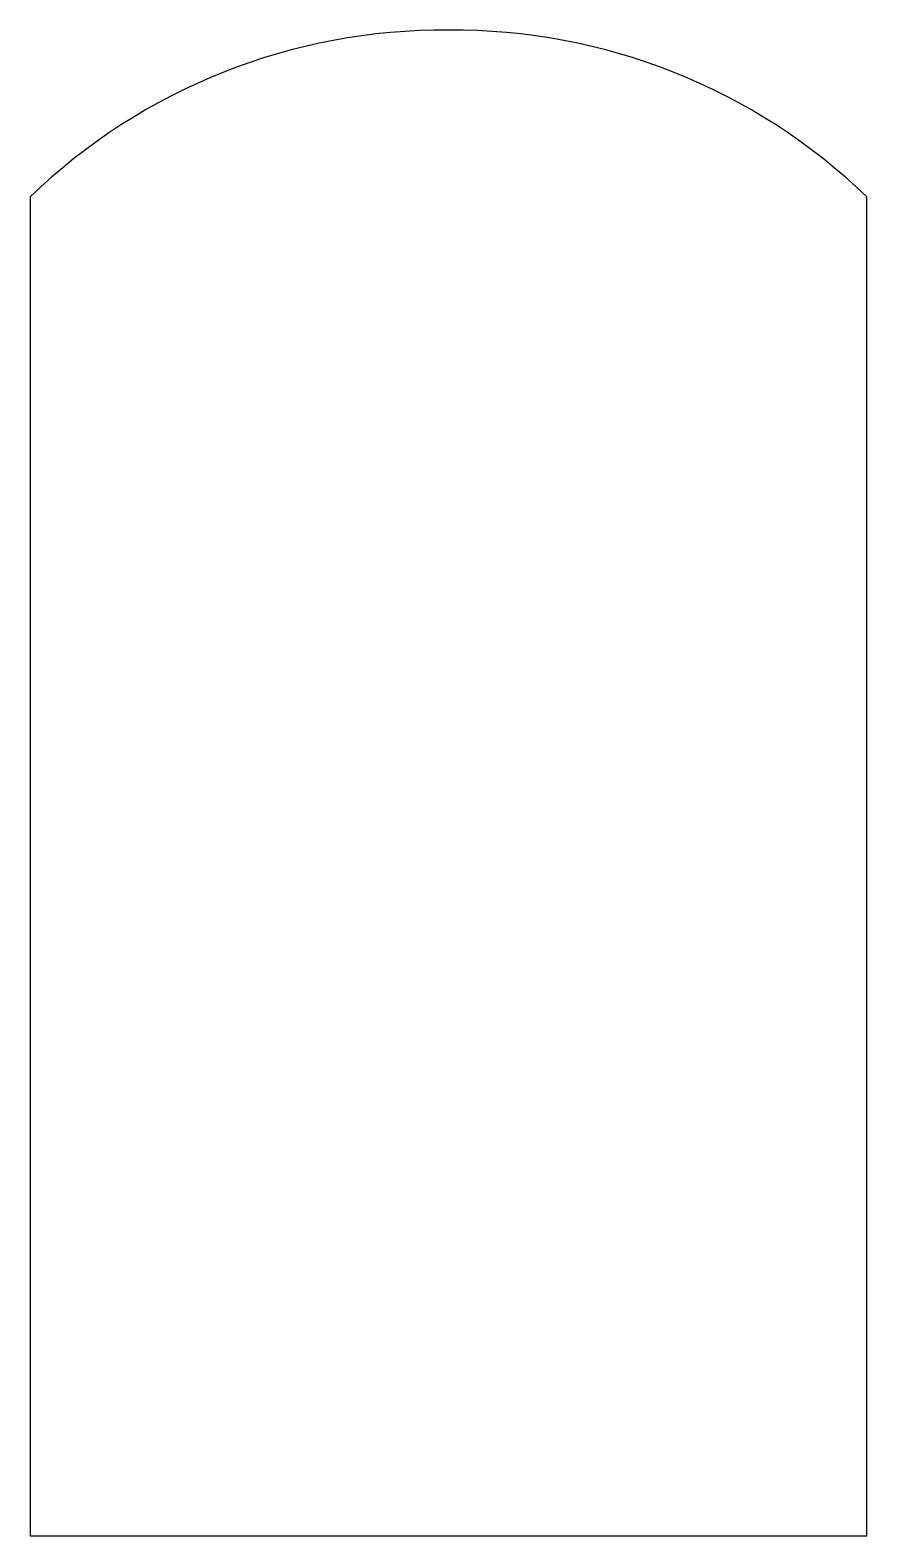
# Model space of a CAD drawing. Header units: inches. Extents: x 0 to 15, y 0 to 27.
import ezdxf

# ---------------------------------------------------------------- set-up
doc = ezdxf.new("R2010")
doc.units = ezdxf.units.IN
doc.header["$MEASUREMENT"] = 0
doc.layers.add('OUTSIDE_CUT', color=7, linetype='Continuous')

msp = doc.modelspace()

# ---------------------------------------------------------------- linework, layer by layer
at = {"layer": 'OUTSIDE_CUT'}
for p, q in [((0, 24.001581), (0, 0)), ((14.997396, 0), (14.997396, 24.001581)), ((0, 0), (14.997396, 0))]:
    msp.add_line(p, q, dxfattribs=at)
for centre, start, end in [((7.411464, 16.304152), 89.532245, 133.915693), ((7.585932, 16.304152), 46.084307, 90.467755)]:
    msp.add_arc(centre, 10.685514, start, end, dxfattribs=at)

doc.saveas('drawing.dxf')
